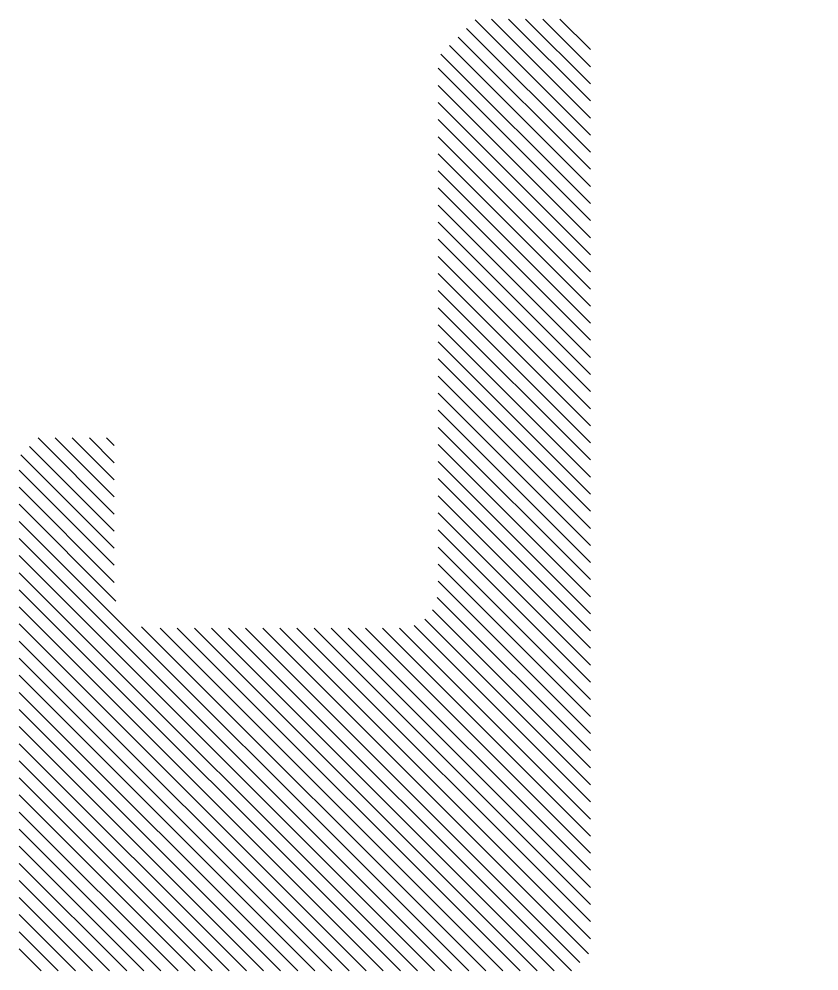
# Model space of a CAD drawing. Header units: millimetres. Extents: x 2441.3 to 2483.3, y 2347 to 2397.
import ezdxf

# ---------------------------------------------------------------- set-up
doc = ezdxf.new("R2010")
doc.units = ezdxf.units.MM
doc.layers.add('result', color=1, linetype='Continuous', lineweight=30)

msp = doc.modelspace()

# ---------------------------------------------------------------- hatches: boundary and pattern name
at = {"layer": 'result'}
h = msp.add_hatch(dxfattribs=at)
h.set_pattern_fill('ANSI31', scale=0.2)
h.set_pattern_definition([(135, (2470.2888, 2347.03304), (-0.449013, -0.449013), [])])
h.paths.add_polyline_path([(2448.289, 2365.033, -0.414214), (2446.289, 2367.033), (2446.289, 2375.033), (2442.289, 2375.033), (2441.289, 2374.033), (2441.289, 2348.033), (2442.289, 2347.033), (2470.289, 2347.033), (2471.289, 2348.033), (2471.289, 2396.033), (2470.289, 2397.033), (2465.289, 2397.033), (2463.289, 2395.033), (2463.289, 2367.033, -0.414214), (2461.289, 2365.033)])
at = {"layer": 'result', "extrusion": (1, 0, 0)}
h = msp.add_hatch(dxfattribs=at)
h.set_pattern_fill('ANSI31', scale=0.2)
h.set_pattern_definition([(45, (2483.2888, 2347.03304), (-0.4490128, 0.4490128), [])])
h.paths.add_polyline_path([(2365.033, -13.911, -0.414214), (2367.033, -11.911), (2375.033, -11.911), (2375.033, -7.911), (2374.033, -6.911), (2348.033, -6.911), (2347.033, -7.911), (2347.033, -35.911), (2348.033, -36.911), (2396.033, -36.911), (2397.033, -35.911), (2397.033, -30.911), (2395.033, -28.911), (2367.033, -28.911, -0.414214), (2365.033, -26.911)])

doc.saveas('drawing.dxf')
